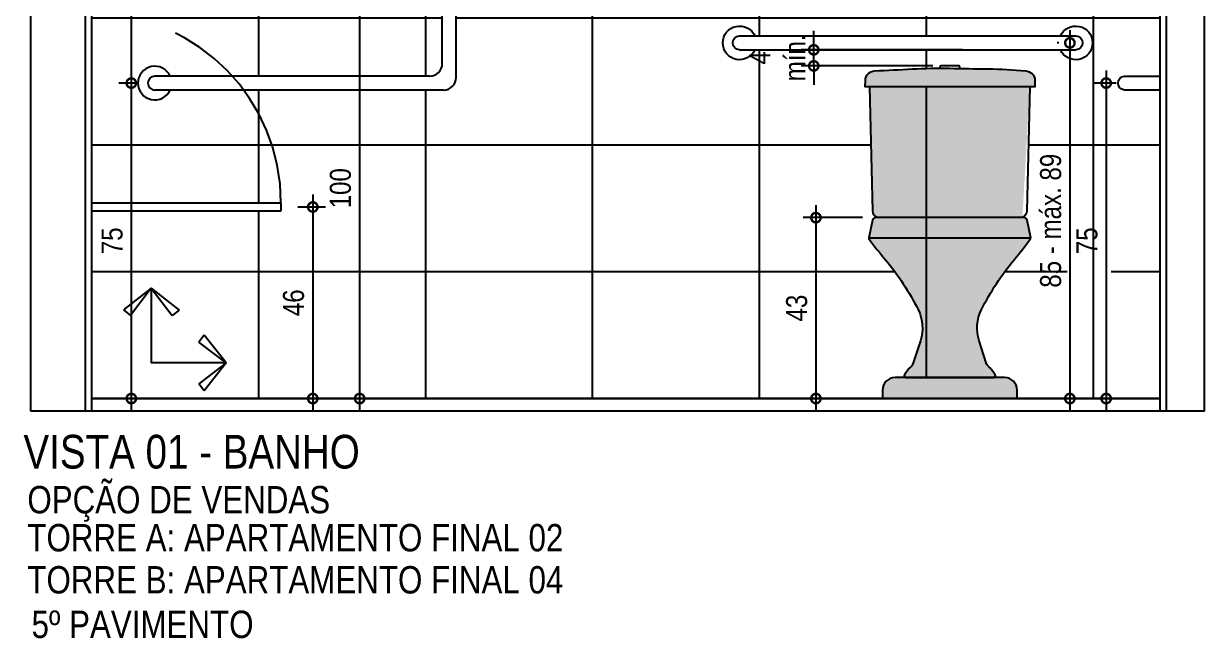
# Model space of a CAD drawing. Header units: metres. Extents: x 3 to 168, y -142 to 28.
# Drawn here: x 83.372 to 86.179, y -102.989 to -101.527 of the extents above; entities that cross this region are included whole.
import ezdxf

# ---------------------------------------------------------------- set-up
doc = ezdxf.new("R2010")
doc.units = ezdxf.units.M
doc.linetypes.add('DASHDOT', pattern=[1, 0.5, -0.25, 0, -0.25])
doc.linetypes.add('DASHEDX2', pattern=[1.5, 1, -0.5])
for name, color, linetype in [('ARQ-ALV ACAB', 4, 'Continuous'), ('ARQ-ALV OSSO', 5, 'Continuous'), ('ARQ-AUX2', 2, 'Continuous'), ('ARQ-CERÂMICA', 7, 'Continuous'), ('ARQ-DIM', 2, 'Continuous'), ('ARQ-HID', 2, 'Continuous'), ('ARQ-PRJ', 7, 'DASHEDX2'), ('ARQ-TXT', 2, 'Continuous')]:
    doc.layers.add(name, color=color, linetype=linetype)
doc.styles.add('Adesa', font='ARIALN.TTF')
doc.dimstyles.new('ADESA 1-0025', dxfattribs={"dimtxt": 0.05, "dimasz": 0.045, "dimexe": 0.03, "dimexo": 0.04, "dimgap": 0.02, "dimtad": 1, "dimtoh": 1, "dimdec": 0, "dimlfac": 100, "dimzin": 4, "dimtxsty": 'Adesa', "dimblk": 'DOTSMALL', "dimcen": 1, "dimdle": 0.03, "dimclrd": 1, "dimclre": 1, "dimclrt": 256, "dimazin": 1, "dimtm": 1e-09, "dimtfac": 1, "dimtdec": 0, "dimtix": 1, "dimtmove": 2, "dimatfit": 0, "dimldrblk": 'DOTSMALL', "dimfxl": 0.8, "dimtvp": 2, "dimtolj": 1, "dimtzin": 0, "dimarcsym": 0})

# ---------------------------------------------------------------- blocks, each defined once
blk = doc.blocks.new('_DotSmall')
at = {"color": 0, "linetype": 'ByBlock', "const_width": 0.5}
blk.add_lwpolyline([(-0.0625, 0, 1), (0.0625, 0, 1)], format="xyb", close=True, dxfattribs=at)
blk = doc.blocks.new('*D418')
at = {"layer": 'ARQ-DIM', "color": 1, "lineweight": -2, "transparency": 16777216}
for p, q in [((83.62824458376961, -100.9385537281737), (83.62824458376961, -101.6985537281736)), ((84.34404435750652, -100.9685537281737), (83.59824458376961, -100.9685537281737)), ((83.64404435750647, -101.6685537281736), (83.59824458376961, -101.6685537281736))]:
    blk.add_line(p, q, dxfattribs=at)
at = {"layer": 'Defpoints', "color": 0, "transparency": 16777216}
for p in [(84.38404435750653, -100.9685537281737), (83.62824458376961, -101.6685537281736), (83.68404435750648, -101.6685537281736)]:
    blk.add_point(p, dxfattribs=at)
at = {"layer": 'ARQ-DIM', "color": 1, "lineweight": -2, "transparency": 16777216, "xscale": 0.045, "yscale": 0.045, "zscale": 0.045}
for p, rotation in [((83.62824458376961, -100.9685537281737), 90), ((83.62824458376961, -101.6685537281736), 270)]:
    blk.add_blockref('_DotSmall', p, dxfattribs=dict(at, rotation=rotation))
at = {"layer": 'ARQ-DIM', "transparency": 16777216, "insert": (83.58268182797148, -101.3185537281736), "char_height": 0.05, "attachment_point": 5, "rotation": 90, "style": 'Adesa'}
blk.add_mtext('\\A1;70 - mín.', dxfattribs=at)
blk = doc.blocks.new('*D419')
at = {"layer": 'ARQ-DIM', "color": 1, "lineweight": -2, "transparency": 16777216}
for p, q in [((84.05966089289392, -101.9331222180553), (84.05966089289392, -102.4485537281736)), ((84.02404435743945, -101.9631222180553), (84.08966089289392, -101.9631222180553)), ((84.04413400112993, -102.4185537281736), (84.02966089289392, -102.4185537281736))]:
    blk.add_line(p, q, dxfattribs=at)
at = {"layer": 'Defpoints', "color": 0, "transparency": 16777216}
for p in [(83.98404435743944, -101.9631222180553), (84.05966089289392, -102.4185537281736), (84.08413400112994, -102.4185537281736, -1.931051724607304e-05)]:
    blk.add_point(p, dxfattribs=at)
at = {"layer": 'ARQ-DIM', "color": 1, "lineweight": -2, "transparency": 16777216, "xscale": 0.045, "yscale": 0.045, "zscale": 0.045}
for p, rotation in [((84.05966089289392, -101.9631222180553), 90), ((84.05966089289392, -102.4185537281736), 270)]:
    blk.add_blockref('_DotSmall', p, dxfattribs=dict(at, rotation=rotation))
at = {"layer": 'ARQ-DIM', "transparency": 16777216, "insert": (84.01413224350779, -102.1908379731145), "char_height": 0.05, "attachment_point": 5, "rotation": 90, "style": 'Adesa'}
blk.add_mtext('\\A1;46', dxfattribs=at)
blk = doc.blocks.new('*D420')
at = {"layer": 'ARQ-DIM', "color": 1, "lineweight": -2, "transparency": 16777216}
for p, q in [((83.62824458376944, -101.6385537281736), (83.62824458376944, -102.4485537281736)), ((83.64404435750647, -101.6685537281736), (83.59824458376944, -101.6685537281736)), ((83.5939974432042, -102.4185537281736), (83.59824458376944, -102.4185537281736))]:
    blk.add_line(p, q, dxfattribs=at)
at = {"layer": 'Defpoints', "color": 0, "transparency": 16777216}
for p in [(83.68404435750648, -101.6685537281736), (83.62824458376944, -102.4185537281736), (83.63399744320421, -102.4185537281736, -6.436738854141786e-06)]:
    blk.add_point(p, dxfattribs=at)
at = {"layer": 'ARQ-DIM', "color": 1, "lineweight": -2, "transparency": 16777216, "xscale": 0.045, "yscale": 0.045, "zscale": 0.045}
for p, rotation in [((83.62824458376944, -101.6685537281736), 90), ((83.62824458376944, -102.4185537281736), 270)]:
    blk.add_blockref('_DotSmall', p, dxfattribs=dict(at, rotation=rotation))
at = {"layer": 'ARQ-DIM', "transparency": 16777216, "insert": (83.58281825361934, -102.0435537281736), "char_height": 0.05, "attachment_point": 5, "rotation": 90, "style": 'Adesa'}
blk.add_mtext('\\A1;75', dxfattribs=at)
blk = doc.blocks.new('*D409')
at = {"layer": 'ARQ-DIM', "color": 1, "lineweight": -2, "transparency": 16777216}
for p, q in [((84.1710484758208, -101.3885539371028), (84.1710484758208, -102.4485537281736)), ((84.12470173017296, -101.4185539371028), (84.2010484758208, -101.4185539371028)), ((84.02404402546605, -102.4185537281736), (84.2010484758208, -102.4185537281736))]:
    blk.add_line(p, q, dxfattribs=at)
at = {"layer": 'Defpoints', "color": 0, "transparency": 16777216}
for p in [(84.08470173017295, -101.4185539371028, 4.318359476995725e-06), (83.98404402546605, -102.4185537281736, 4.318356323904093e-06), (84.1710484758208, -102.4185537281736)]:
    blk.add_point(p, dxfattribs=at)
at = {"layer": 'ARQ-DIM', "color": 1, "lineweight": -2, "transparency": 16777216, "xscale": 0.045, "yscale": 0.045, "zscale": 0.045}
for p, rotation in [((84.1710484758208, -101.4185539371028), 90), ((84.1710484758208, -102.4185537281736), 270)]:
    blk.add_blockref('_DotSmall', p, dxfattribs=dict(at, rotation=rotation))
at = {"layer": 'ARQ-DIM', "transparency": 16777216, "insert": (84.12551982643467, -101.9185538326382), "char_height": 0.05, "attachment_point": 5, "rotation": 90, "style": 'Adesa'}
blk.add_mtext('\\A1;100', dxfattribs=at)
blk = doc.blocks.new('*D410')
at = {"layer": 'ARQ-DIM', "color": 1, "lineweight": -2, "transparency": 16777216}
for p, q in [((85.94553841652412, -101.6385537069388), (85.94553841652412, -102.4485537281736)), ((85.96959024147866, -101.6685537069388), (85.91553841652411, -101.6685537069388)), ((86.03403348366272, -102.4185537281736), (85.91553841652411, -102.4185537281736))]:
    blk.add_line(p, q, dxfattribs=at)
at = {"layer": 'Defpoints', "color": 0, "transparency": 16777216}
for p in [(86.00959024147866, -101.6685537069388), (85.94553841652412, -102.4185537281736), (86.07403348366273, -102.4185537281736, -9.998547670179254e-05)]:
    blk.add_point(p, dxfattribs=at)
at = {"layer": 'ARQ-DIM', "color": 1, "lineweight": -2, "transparency": 16777216, "xscale": 0.045, "yscale": 0.045, "zscale": 0.045}
for p, rotation in [((85.94553841652412, -101.6685537069388), 90), ((85.94553841652412, -102.4185537281736), 270)]:
    blk.add_blockref('_DotSmall', p, dxfattribs=dict(at, rotation=rotation))
at = {"layer": 'ARQ-DIM', "transparency": 16777216, "insert": (85.90011208637401, -102.0435537175562), "char_height": 0.05, "attachment_point": 5, "rotation": 90, "style": 'Adesa'}
blk.add_mtext('\\A1;75', dxfattribs=at)
blk = doc.blocks.new('*U274')
for p, q in [((-0.0300025835440323, 0.0164999999997235), (0.7687590710063317, 0.0164999999997235)), ((-0.0300025832921023, -0.0164999999997235), (0.7687590710063317, -0.0164999999997235))]:
    blk.add_line(p, q)
for centre, radius, start, end in [((-0.0299999999997311, 0), 0.04, 24.36197793999528, 335.6380220600047), ((0.7687590710063317, 0), 0.04, 204.3619779399953, 155.6380220600047), ((-0.0299999999997311, 0), 0.0164999999999935, 90, 270), ((0.7687590710063317, 0), 0.0164999999999935, 270, 90)]:
    blk.add_arc(centre, radius, start, end)
blk = doc.blocks.new('*D422')
at = {"layer": 'ARQ-DIM', "color": 1, "lineweight": -2, "transparency": 16777216}
for p, q in [((85.85930671492798, -101.5430220614559), (85.85930671492798, -102.4485537281736)), ((85.83307197610236, -101.5730220614559), (85.82930671492798, -101.5730220614559)), ((85.83307197610237, -102.4185537281736), (85.82930671492798, -102.4185537281736))]:
    blk.add_line(p, q, dxfattribs=at)
at = {"layer": 'Defpoints', "color": 0, "transparency": 16777216}
for p in [(85.87307197610237, -101.5730220614559), (85.85930671492798, -102.4185537281736), (85.87307197610238, -102.4185537281736, -9.998618443336001e-05)]:
    blk.add_point(p, dxfattribs=at)
at = {"layer": 'ARQ-DIM', "color": 1, "lineweight": -2, "transparency": 16777216, "xscale": 0.045, "yscale": 0.045, "zscale": 0.045}
for p, rotation in [((85.85930671492798, -101.5730220614559), 90), ((85.85930671492798, -102.4185537281736), 270)]:
    blk.add_blockref('_DotSmall', p, dxfattribs=dict(at, rotation=rotation))
at = {"layer": 'ARQ-DIM', "transparency": 16777216, "insert": (85.81374395912985, -101.9957878948148), "char_height": 0.05, "attachment_point": 5, "rotation": 90, "style": 'Adesa'}
blk.add_mtext('\\A1;85 - máx. 89', dxfattribs=at)
blk = doc.blocks.new('CP929_e')
h = blk.add_hatch(color=255)
h.dxf.hatch_style = 1
edge = h.paths.add_edge_path()
edge.add_line((-0.2008033579906014, 0.6911020668045609), (0.20080320727039, 0.6911020668045609))
edge.add_line((0.20080320727039, 0.6911020668045609), (0.2007057920462711, 0.7060330084412668))
edge.add_arc((0.1775469116102262, 0.7058819109697937), 0.02315937333990083, 0.3738144681953796, 87.22967230525701)
edge.add_arc((0.8026232940437272, 13.62360454723953), 12.90967784791483, 266.83094383203996, 267.2296723052571, ccw=False)
edge.add_arc((0.02510763234087577, -0.4193552919074296), 1.154789850796263, 86.83094383203996, 91.2023348275183)
edge.add_arc((-0.2136417130317475, 10.95627947026893), 10.22335004517756, 270.68894472993225, 271.20233482751826, ccw=False)
edge.add_arc((-0.07714379763006593, -0.394961347696867), 1.128711432297004, 90.68894472993219, 95.25059961180543)
edge.add_arc((-0.1790606083538954, 0.7056373116650032), 0.02341700317938141, 93.3634733852175, 179.0317835783304)
edge.add_line((-0.2024742681158004, 0.7060330065688233), (-0.2025604052335057, 0.6928306707618717))
edge.add_line((-0.2025604052335057, 0.6928306707618717), (-0.2025604052335057, 0.691102066804568))
edge.add_line((-0.2025604052335057, 0.691102066804568), (-0.2008033579906014, 0.6911020668045609))
h = blk.add_hatch(color=255)
h.dxf.hatch_style = 1
h.paths.add_polyline_path([(0.1900456239926598, 0.6911020668045609), (-0.1900457747128712, 0.6911020668045609), (-0.1830222392708341, 0.3966098222870506, 0.2716303092913879), (-0.1727708978888941, 0.3800499315340815), (0.1727707471687705, 0.3800499315340815, 0.2716303092945176), (0.1830220885506875, 0.3966098222872784)])
edge = h.paths.add_edge_path()
edge.add_arc((0.1761970661489797, 0.3721527890466196), 0.00789714248746195, 11.587409950531594, 89.99999567465818, ccw=False)
edge.add_line((0.1839332602161789, 0.3737390301449111), (0.192460322707916, 0.332151474321023))
edge.add_arc((0.1900427620979417, 0.3316557739852071), 0.002467856990554268, -35.485800682963884, 11.587409950224128, ccw=False)
edge.add_arc((-0.4509765591930243, 0.7886561187922536), 0.7897131081175653, 319.8958283839762, 324.5138832064572, ccw=False)
edge.add_arc((0.6060807307163325, -0.101596112276791), 0.5922851368479318, 139.8961394713008, 153.6350513264824)
edge.add_arc((0.1638493461381247, 0.1175923764643293), 0.09871427962217173, 153.6350650015111, 197.8396258380322)
edge.add_line((0.06988147160507201, 0.0873508891155766), (0.0868028925461317, 0.0347717052295096))
edge.add_arc((0.1102947700468284, 0.04233245679826609), 0.02467859949008846, 197.8405298812021, 235.769799776497)
edge.add_arc((0.09085958362252279, 0.01376712946697125), 0.00987142796220524, 34.02220019929581, 55.768880478872006, ccw=False)
edge.add_line((0.09904122885564, 0.0192903324591143), (0.107906491114818, 0.0061583724905674))
edge.add_arc((0.1046341840821104, 0.003948571243731678), 0.003948571243731675, -89.99999931717241, 34.03130484124807, ccw=False)
edge.add_line((0.1046341841291678, 0), (-0.1046341841291678, 0))
edge.add_arc((-0.1046341841762473, 0.003948571243733383), 0.003948571243733384, 145.9686830922986, 270.0000006831472, ccw=False)
edge.add_line((-0.1079064907435736, 0.0061583731797157), (-0.0990412284450599, 0.0192903332068468))
edge.add_arc((-0.09085990713635413, 0.01376689654374634), 0.009871290236213578, 124.2289434271859, 145.9756237068389, ccw=False)
edge.add_arc((-0.1102950118996379, 0.04233207706668655), 0.02467856990554257, 304.2311056336424, 342.1603755286571)
edge.add_line((-0.0868030430860358, 0.0347717057898578), (-0.0698816216038836, 0.0873508913569552))
edge.add_arc((-0.1638494116555153, 0.1175922354796303), 0.09871415532502718, 342.1604382742659, 386.3649942153177)
edge.add_arc((-0.6060801307844444, -0.1015965226339037), 0.5922845359442843, 26.36501047821721, 40.10392062578977)
edge.add_arc((0.4509800785836619, 0.7886530615428579), 0.7897142369774196, 215.4857883889318, 220.1038432111844, ccw=False)
edge.add_arc((-0.1900427450728094, 0.3316557291863223), 0.002467882759759924, 168.4116363762558, 215.4848630037681, ccw=False)
edge.add_line((-0.1924603226755721, 0.3321514749382359), (-0.1839334105313242, 0.3737390321199996))
edge.add_arc((-0.1761972168691186, 0.3721527890466418), 0.007897142487439751, 89.99999567467069, 168.4125754217041, ccw=False)
edge.add_line((-0.1761972162729535, 0.3800499315340815), (0.1761970667451465, 0.3800499315340815))
edge = h.paths.add_edge_path()
edge.add_line((-0.1900457747128712, 0.6911020668045609), (-0.1830226500425169, 0.3966273817726815))
edge.add_arc((-0.163779907629188, 0.3970687455865286), 0.0192478034487549, 181.3139421599649, 242.1536199652745)
edge = h.paths.add_edge_path()
edge.add_arc((-0.001757203394924245, -1.831048229420633), 2.566228746568882, 89.96086552063318, 93.97274105428082)
edge.add_arc((-0.1781764456950389, 0.7056375233541158), 0.02341700317938141, 93.36347338521756, 179.0317835783304)
edge.add_line((-0.2015901054569439, 0.7060332182579359), (-0.2016762425746492, 0.6928308824509842))
edge.add_arc((-0.19993889282442, 0.6928395381416202), 0.001737371311954324, 180.2854522751806, 270.6496063154864)
edge.add_line((-0.1999191953317449, 0.6911022784936734), (-0.1971072739544866, 0.6911020668045609))
edge.add_line((-0.1971072739544866, 0.6911020668045609), (0.1971071232342751, 0.6911020668045609))
edge.add_line((0.1971071232342751, 0.6911020668045609), (0.1999190446529724, 0.6911022784932044))
edge.add_arc((0.1999387421042028, 0.6928395381416083), 0.001737371311941503, 269.3503950513754, 359.714535431151)
edge.add_line((0.201676091852562, 0.6928308820781979), (0.2015899547051276, 0.7060332201303794))
edge.add_arc((0.1781762922754027, 0.705637780629168), 0.02341700153248128, 0.9675914917394762, 86.63589528171295)
edge.add_arc((0.001760653227769596, -1.831050582090094), 2.566231101699899, 86.02733747774025, 90.03921984137536)
for points in [[(-0.2008033579906014, 0.6911020668045609), (0.20080320727039, 0.6911020668045609), (0.2007057920462711, 0.7060330084412668, 0.3982306825426414), (0.17866626207131, 0.7290142179892455, -0.00173978292512006), (0.08894703346174937, 0.7336686152022992, 0.01907610485307526), (0.0008764905689131464, 0.7351803079206932, -0.002240090634420839), (-0.09071549629504283, 0.7336684881631019, 0.01990660311417205), (-0.1804344833216265, 0.729013977498184, 0.3922395909152396), (-0.2024742681158004, 0.7060330065688233), (-0.2025604052335057, 0.6928306707618717), (-0.2025604052335057, 0.691102066804568)], [(0.1761970667451465, 0.3800499315340815, -0.3561458625878393), (0.1839332602161789, 0.3737390301449111), (0.192460322707916, 0.332151474321023, -0.2083335833000094), (0.1920522378650844, 0.3302231800905204, -0.0201527930098172), (0.1530548605151125, 0.2799392651908832, 0.0600192257437696), (0.0754029597421209, 0.161430096920725, 0.1953067595630502), (0.06988147160507201, 0.0873508891155766), (0.0868028925461317, 0.0347717052295096, 0.1670253647459015), (0.0964125828098759, 0.0219285809333627, -0.0951736026398217), (0.09904122885564, 0.0192903324591143), (0.107906491114818, 0.0061583724905674, -0.6010465380666342), (0.1046341841291678, 0), (-0.1046341841291678, 0, -0.6010466178499378), (-0.1079064907435736, 0.0061583731797157), (-0.0990412284450599, 0.0192903332068468, -0.0951736026401591), (-0.0964125188767184, 0.0219284450358117, 0.1670253647446453), (-0.0868030430860358, 0.0347717057898578), (-0.0698816216038836, 0.0873508913569552, 0.1953067373877444), (-0.0754031819352576, 0.1614299921490243, 0.0600192182660791), (-0.1530551203904906, 0.2799389429211274, -0.0201527930088203), (-0.1920522652679892, 0.3302231532193716, -0.2083336561174343), (-0.1924603226755721, 0.3321514749382359), (-0.1839334105313242, 0.3737390321199996, -0.3561458331998686), (-0.1761972162729535, 0.3800499315340815)]]:
    blk.add_lwpolyline(points, format="xyb", close=True)
at = {"ltscale": 0.0167076110839844}
blk.add_lwpolyline([(-0.0236915175320292, 0.7353359632184536), (-0.023691547686667, 0.7386345226305764, -0.4071762426921377), (-0.0217648113703604, 0.7406082357458886, -0.0060217214304201), (-3.95437496e-08, 0.7408703403836939, -0.006021721426955999), (0.0217646401534921, 0.740608210153745, -0.4071762426932388), (0.0236913969664556, 0.7386345228031744), (0.0236913668118177, 0.7352377550423129)], format="xyb", dxfattribs=at)
for points in [[(-0.1900457747128712, 0.6911020668045609), (-0.1830226500425169, 0.3966273817726815, 0.2718799023897584), (-0.1727706055457361, 0.380049777093248)], [(0.1727704552315004, 0.3800497773076685, 0.2718798383792298), (0.1830224992276612, 0.3966273776437816), (0.1900456239926598, 0.6911020668045609)]]:
    blk.add_lwpolyline(points, format="xyb")
for points in [[(-0.1900457747128712, 0.6911020668045609), (0.1900456239926598, 0.6911020668045609)], [(-0.1900427621921494, 0.3316557739851973), (0.1900427620979599, 0.3316557739851973)]]:
    blk.add_lwpolyline(points)
at = {"linetype": 'DASHDOT', "ltscale": 6.24725833006e-05}
blk.add_lwpolyline([(0.0865772853900353, 0.1828637595908304), (0.0865831598055138, 0.1828746046654928)], dxfattribs=at)
blk = doc.blocks.new('*D411')
at = {"layer": 'ARQ-DIM', "color": 1, "lineweight": -2, "transparency": 16777216}
for p, q in [((85.25557028861853, -101.9585037966395), (85.25557028861853, -102.4485537281736)), ((85.36639573002705, -101.9885037966395), (85.22557028861853, -101.9885037966395)), ((85.53383349399145, -102.4185537281736), (85.22557028861853, -102.4185537281736))]:
    blk.add_line(p, q, dxfattribs=at)
at = {"layer": 'Defpoints', "color": 0, "transparency": 16777216}
for p in [(85.40639573002706, -101.9885037966395), (85.25557028861853, -102.4185537281736), (85.57383349399146, -102.4185537281736)]:
    blk.add_point(p, dxfattribs=at)
at = {"layer": 'ARQ-DIM', "color": 1, "lineweight": -2, "transparency": 16777216, "xscale": 0.045, "yscale": 0.045, "zscale": 0.045}
for p, rotation in [((85.25557028861853, -101.9885037966395), 90), ((85.25557028861853, -102.4185537281736), 270)]:
    blk.add_blockref('_DotSmall', p, dxfattribs=dict(at, rotation=rotation))
at = {"layer": 'ARQ-DIM', "transparency": 16777216, "insert": (85.2100416392324, -102.2035287624066), "char_height": 0.05, "attachment_point": 5, "rotation": 90, "style": 'Adesa'}
blk.add_mtext('\\A1;43', dxfattribs=at)
blk = doc.blocks.new('*D423')
at = {"layer": 'ARQ-DIM', "color": 1, "lineweight": -2, "transparency": 16777216}
for p, q in [((85.25050575422908, -101.5895220614556), (85.25050575422908, -101.5445220614556)), ((85.60430950964908, -101.5895220614556), (85.22050575422908, -101.5895220614556)), ((85.25050575422908, -101.6276833877892), (85.25050575422908, -101.5895220614556)), ((85.53383468155732, -101.6276833877892), (85.22050575422908, -101.6276833877892)), ((85.25050575422908, -101.6276833877892), (85.25050575422908, -101.6726833877892))]:
    blk.add_line(p, q, dxfattribs=at)
at = {"layer": 'Defpoints', "color": 0, "transparency": 16777216}
for p in [(85.25050575422908, -101.5895220614556), (85.64430950964909, -101.5895220614556, 9.998618443336001e-05), (85.57383468155733, -101.6276833877892)]:
    blk.add_point(p, dxfattribs=at)
at = {"layer": 'ARQ-DIM', "color": 1, "lineweight": -2, "transparency": 16777216, "xscale": 0.045, "yscale": 0.045, "zscale": 0.045}
for p, rotation in [((85.25050575422908, -101.5895220614556), 270), ((85.25050575422908, -101.6276833877892), 90)]:
    blk.add_blockref('_DotSmall', p, dxfattribs=dict(at, rotation=rotation))
at = {"layer": 'ARQ-DIM', "transparency": 16777216, "insert": (85.16370266191436, -101.6086027246224), "char_height": 0.05, "attachment_point": 5, "rotation": 90, "style": 'Adesa'}
blk.add_mtext('\\A1;4 \\Pmín.', dxfattribs=at)
blk = doc.blocks.new('Seta para pag.piso')
for p, q in [((2.49915834866905e-17, 0.112552086078058), (-0.0418303742091039, 0.07959296965186831)), ((2.49915834866905e-17, 0.112552086078058), (-0.0312056166568984, 0.07151386442110683)), ((2.499158348669043e-17, 0.1125520860780577), (0, 0)), ((2.49915834866905e-17, 0.112552086078058), (0.04178623052791732, 0.0795370213297647)), ((2.49915834866905e-17, 0.112552086078058), (0.03115067094805501, 0.07147214149204849)), ((-0.0418303742091039, 0.07959296965186831), (-0.0312056166568984, 0.07151386442110683)), ((0.04178623052791732, 0.0795370213297647), (0.03115067094805501, 0.07147214149204849)), ((-0.112552086078063, 0), (-0.07953702132976824, 0.04178623052791638)), ((-0.07953702132976824, 0.04178623052791638), (-0.07147214149205168, 0.0311506709480543)), ((-0.112552086078063, 0), (-0.07147214149205168, 0.0311506709480543)), ((-0.1125520860780626, 0), (0, 0)), ((-0.112552086078063, 0), (-0.07959296965187185, -0.04183037420910299)), ((-0.112552086078063, 0), (-0.07151386442110999, -0.03120561665689772)), ((-0.07959296965187185, -0.04183037420910299), (-0.07151386442110999, -0.03120561665689772))]:
    blk.add_line(p, q)
blk = doc.blocks.new('AREAS MOLHADAS')
at = {"layer": 'ARQ-CERÂMICA'}
h = blk.add_hatch(dxfattribs=at)
h.set_pattern_fill('LINE', color=256, scale=0.095)
h.set_pattern_definition([(0, (83.5340443574405, -102.4185537281736), (0, 0.301625), [])])
edge = h.paths.add_edge_path()
edge.add_line((83.53404435744051, -100.1185537281736), (86.0740334836627, -100.1185537281736))
edge.add_line((86.0740334836627, -100.1185537281736), (86.0740334836627, -101.6520537069381))
edge.add_line((86.0740334836627, -101.6520537069381), (85.99183349399294, -101.6520537069382))
edge.add_arc((85.99033349399296, -101.6685537069387), 0.01656804152626785, 84.8055710924921, 264.8055710924921)
edge.add_line((85.98883349399298, -101.6850537069392), (86.0740334836627, -101.6850537069381))
edge.add_line((86.0740334836627, -101.6850537069381), (86.0740334836627, -102.4185537281736))
edge.add_line((86.0740334836627, -102.4185537281736), (85.73383349399143, -102.4185537281736))
edge.add_line((85.73383349399143, -102.4185537281736), (85.73383349399143, -102.3985537281736))
edge.add_arc((85.70383349399143, -102.3985537281736), 0.03000000000000114, 0, 90)
edge.add_line((85.70383349399143, -102.3685537281736), (85.67846767816768, -102.3685537281736))
edge.add_arc((85.67846767816768, -102.3646051569298), 0.003948571243725496, 270, 394.0229145794463)
edge.add_line((85.6817403087635, -102.3623958348958), (85.67172097877888, -102.3475543744104))
edge.add_arc((85.68412850589107, -102.3262216511069), 0.02467856990554439, 197.8395967893757, 239.8168839646549, ccw=False)
edge.add_line((85.66063653342474, -102.3337820110338), (85.64371513410231, -102.2812028943226))
edge.add_arc((85.73768290564693, -102.2509614926939), 0.09871415532502084, 153.6349862691979, 197.839596789385, ccw=False)
edge.add_arc((86.17991362477521, -102.4701502508087), 0.5922845359442229, 139.8961236110412, 153.6349862690685, ccw=False)
edge.add_arc((85.1228534154075, -101.5799006666307), 0.7897142369776124, 319.8961236111731, 324.6417605720156)
edge.add_line((85.76690469849768, -102.0368979541884), (85.7663954527996, -102.0368979541884))
edge.add_line((85.7663954527996, -102.0368979541884), (85.7577669146045, -101.9948147452236))
edge.add_arc((85.75003071086054, -101.9964009391269), 0.007897142487438296, 11.58706041531622, 89.9999999998969)
edge.add_line((85.75003071086056, -101.9885037966395), (85.74660439188031, -101.9885037966395))
edge.add_arc((85.73761340162062, -101.971484982587), 0.01924780344874888, 297.8473642368157, 358.6337734481329)
edge.add_line((85.75685573326227, -101.9719439058865), (85.7638792687043, -101.677451661369))
edge.add_line((85.7638792687043, -101.677451661369), (85.38378786999877, -101.677451661369))
edge.add_line((85.38378786999877, -101.677451661369), (85.39081140544074, -101.9719439058863))
edge.add_arc((85.4100537370824, -101.9714849825871), 0.01924780344875238, 181.3662265511482, 242.1526357630523)
edge.add_line((85.40106274682266, -101.9885037966395), (85.39763642784244, -101.9885037966395))
edge.add_arc((85.39763642784244, -101.9964009391269), 0.007897142487450992, 90, 168.41274043735)
edge.add_line((85.38990022961177, -101.9948147183343), (85.38115745951245, -102.0374543072801))
edge.add_arc((86.02481005314912, -101.5798976093318), 0.7897131081174902, 215.4080789986274, 220.1040382972481)
edge.add_arc((84.96775276327516, -102.4701498404504), 0.592285136847887, 26.364951408530715, 40.10403829284883, ccw=False)
edge.add_arc((85.40998414785331, -102.2509613517092), 0.09871427962216738, -17.839596789292216, 26.364951408528384, ccw=False)
edge.add_line((85.50395203771866, -102.2812027914166), (85.48703072457299, -102.3337816403655))
edge.add_arc((85.46353872394458, -102.3262212713753), 0.02467859949010237, 300.18303842402645, 342.1604032106862, ccw=False)
edge.add_line((85.47594623703408, -102.3475540370593), (85.46176954371975, -102.3685537281736))
edge.add_line((85.46176954371975, -102.3685537281736), (85.44383349399142, -102.3685537281736))
edge.add_arc((85.44383349399142, -102.3985537281736), 0.03000000000000114, 90, 180)
edge.add_line((85.41383349399142, -102.3985537281736), (85.41383349399142, -102.4185537281736))
edge.add_line((85.41383349399142, -102.4185537281736), (85.73383349399143, -102.4185537281736))
edge.add_line((85.73383349399143, -102.4185537281736), (86.0740334836627, -102.4185537281736))
edge.add_line((86.0740334836627, -102.4185537281736), (86.0740334836627, -102.4485537281736))
edge.add_line((86.0740334836627, -102.4485537281736), (83.53404435744051, -102.4485537281736))
edge.add_line((83.53404435744051, -102.4485537281736), (83.53404435744051, -100.1185537281736))
edge = h.paths.add_edge_path(flags=16)
edge.add_line((85.1107512091184, -101.5895220614556), (85.83663367208021, -101.5895220614556))
edge.add_arc((85.87307197610234, -101.5730220614559), 0.03999999999999791, 204.3619779395466, 515.6380220604535)
edge.add_line((85.83663367208021, -101.5565220614561), (85.1107512091184, -101.5565220614561))
edge.add_arc((85.07431290509628, -101.5730220614559), 0.03999999999999791, 24.36197793954653, 335.6380220604535)
h.paths.add_polyline_path([(83.98404435744062, -101.9531222180549), (83.53404435744051, -101.9531222180549), (83.53404435744051, -101.9731222180557), (83.98404435743942, -101.9731222180557)], flags=16)
edge = h.paths.add_edge_path(flags=16)
edge.add_line((84.36754435750677, -101.0049920321957), (84.3675443575068, -101.6220537281705))
edge.add_arc((84.3375443575068, -101.6220537281705), 0.03000000000000114, -89.99999999970152, 0, ccw=False)
edge.add_line((84.33754435750696, -101.6520537281705), (83.7204826615285, -101.6520537281736))
edge.add_arc((83.68404435750645, -101.6685537281736), 0.0400000000000023, 24.36197793985652, 335.6380220613918)
edge.add_line((83.72048266152885, -101.6850537281727), (84.37054435750636, -101.6850537281703))
edge.add_arc((84.37054435750625, -101.6550537281703), 0.03000000000000114, 270.0000000002171, 360)
edge.add_line((84.40054435750625, -101.6550537281703), (84.40054435750622, -101.0049920321957))
edge.add_arc((84.3840443575065, -100.9685537281736), 0.03999999999999791, 294.3619779395465, 605.6380220604535)
edge = h.paths.add_edge_path(flags=16)
edge.add_arc((85.57383349403888, -102.5313721294509), 0.9036887416610148, 89.999997495851, 91.3800591824953, ccw=False)
edge.add_arc((85.57383468155746, -102.5313759408728), 0.9036925530836202, 88.62001273880168, 90.00007278673598, ccw=False)
edge.add_arc((85.59555075605621, -101.6299192053704), 0.00197428562188737, -0.0005237840871927801, 88.62001273902791, ccw=False)
edge.add_line((85.59752504167801, -101.6299192234189), (85.59752505056227, -101.6279939635701))
edge.add_arc((85.57383468155749, -102.5313759408725), 0.9036925530833927, 88.49781469135907, 90.00007278673786)
edge.add_arc((85.57383349403298, -102.5313721294507), 0.903688741660873, 89.99999749547707, 91.38005918212151)
edge.add_arc((85.5521163796987, -101.6299192285784), 0.001974282673870972, 91.3800591820952, 180.0005086406114)
edge.add_arc((85.55211637969872, -101.6299192285785), 0.00197428267387272, 91.38005918250752, 179.9999175435759, ccw=False)
h.paths.add_polyline_path([(84.09628632402773, -101.3927666856823), (84.08514568400652, -101.3899696048871), (84.07368294659874, -101.3919551623741), (84.06472461474004, -101.3976793497928), (84.05825399309391, -101.4063143638124), (84.05545685211972, -101.4174552435201), (84.05744245002874, -101.4289182142904), (84.06316685173456, -101.4378767282676), (84.07180164776834, -101.4443471087907), (84.08294221800256, -101.4471441720642), (84.09440477112315, -101.4451587851494), (84.10336344587402, -101.4394345318688), (84.1098340511515, -101.4307994619151), (84.11263120919531, -101.419658514215), (84.110645609708, -101.4081957020395), (84.10492127971689, -101.3992371470561)], flags=16)
edge = h.paths.add_edge_path(flags=16)
edge.add_line((84.04984120081804, -100.3120148561025), (83.99920242929629, -100.2614812872659))
edge.add_line((83.99920242929629, -100.2614812872659), (83.99579380563915, -100.2614812872658))
edge.add_arc((83.99579380563915, -100.2561153423792), 0.005365944886548846, 270, 450)
edge.add_line((83.99579380563915, -100.2507493974927), (83.99477591499925, -100.2507493974927))
edge.add_line((83.99477591499925, -100.2507493974927), (83.99477591523912, -100.2185537281735))
edge.add_arc((83.984044025466, -100.2185537281735), 0.0107318897731119, 0, 180)
edge.add_line((83.9733121356929, -100.2185537281735), (83.97331213593276, -100.2507493974926))
edge.add_line((83.97331213593276, -100.2507493974926), (83.97229424529286, -100.2507493974927))
edge.add_arc((83.97229424529286, -100.2561153423792), 0.005365944886506213, 90, 270)
edge.add_arc((83.97229424529286, -100.2700667990842), 0.008585511818466784, 90, 126.1618193943025)
edge.add_line((83.96722821125222, -100.2631352543585), (83.91530668141594, -100.3149489165631))
edge.add_line((83.91530668141594, -100.3149489165631), (83.91685495809506, -100.3149489165631))
edge.add_arc((83.92516784416799, -100.3170952945176), 0.00858551181848327, 165.5224878144903, 270)
edge.add_line((83.92516784416799, -100.3256808063361), (84.04292020676404, -100.3256808063361))
edge.add_arc((84.04292020676402, -100.3170952945176), 0.008585511818495206, 270.0000000000949, 396.2809758289826)
h.paths.add_polyline_path([(83.89430534042025, -101.391914523953), (83.88298363602222, -101.389966888919), (83.87170537789719, -101.3928118639989), (83.86320341968083, -101.3991978337679), (83.85740472990807, -101.4082952390112), (83.85545676825129, -101.419616917939), (83.85830182138855, -101.4308955693698), (83.86468785476177, -101.4393977655107), (83.87378566492362, -101.4451966569736), (83.88510738589456, -101.4471442379183), (83.8963853916443, -101.4442992010885), (83.90488740031553, -101.4379133466668), (83.91068612564827, -101.428815797145), (83.91263403591687, -101.4174940858858), (83.9097889546453, -101.4062154067883), (83.90340292777712, -101.3977133725528)], flags=16)
h.paths.add_polyline_path([(83.62203380614343, -101.4429398127575), (83.62203380614343, -101.1918825139853), (83.72612657558409, -101.1918825139853), (83.72612657558409, -101.4429398127575)], flags=16)
h.paths.add_polyline_path([(84.0534160088557, -102.2341531163614), (84.0534160088557, -102.1454423387352), (84.15750877829636, -102.1454423387352), (84.15750877829636, -102.2341531163614)], flags=16)
h.paths.add_polyline_path([(83.62189738049524, -102.0880284894287), (83.62189738049524, -101.9993177118025), (83.7259901499359, -101.9993177118025), (83.7259901499359, -102.0880284894287)], flags=16)
h.paths.add_polyline_path([(84.1648035917829, -100.8804910768401), (84.1648035917829, -100.7599249104008), (84.26889636122355, -100.7599249104008), (84.26889636122355, -100.8804910768401)], flags=16)
h.paths.add_polyline_path([(84.16480359178261, -101.9804910768401), (84.16480359178261, -101.8599249104008), (84.26889636122327, -101.8599249104008), (84.26889636122327, -101.9804910768401)], flags=16)
h.paths.add_polyline_path([(85.93919121324991, -102.0880284788113), (85.93919121324991, -101.9993177011851), (86.04328398269057, -101.9993177011851), (86.04328398269057, -102.0880284788113)], flags=16)
h.paths.add_polyline_path([(85.8530959373018, -102.1673431472022), (85.8530959373018, -101.8239256847193), (85.95718870674246, -101.8239256847193), (85.95718870674246, -102.1673431472022)], flags=16)
h.paths.add_polyline_path([(85.24932540458035, -102.2468439056535), (85.24932540458035, -102.1581331280273), (85.353418174021, -102.1581331280273), (85.353418174021, -102.2468439056535)], flags=16)
h.paths.add_polyline_path([(85.24344231630276, -101.6762357396292), (85.24344231630276, -101.5398100916074), (85.43100484472477, -101.5398100916074), (85.43100484472477, -101.6762357396292)], flags=16)
h = blk.add_hatch(dxfattribs=at)
h.set_pattern_fill('LINE', color=256, scale=0.125, angle=90)
h.set_pattern_definition([(90, (83.5340443574405, -102.4185537281736), (-0.396875, 2.430158492058029e-17), [])])
h.paths.add_polyline_path([(83.5340443574405, -100.1185537281736), (84.31088002727437, -100.1185537281736), (86.0740334836627, -100.1185537281736), (86.0740334836627, -101.6520537069381), (85.99183349399294, -101.6520537069382, 1), (85.98883349399298, -101.6850537069392), (86.0740334836627, -101.6850537069381), (86.0740334836627, -102.4185537281736), (85.73383349399143, -102.4185537281736), (85.73383349399143, -102.3985537281736, 0.414213562373093), (85.70383349399143, -102.3685537281736), (85.44383349399142, -102.3685537281736, 0.4142135623730951), (85.41383349399142, -102.3985537281736), (85.41383349399142, -102.4185537281736), (83.5340443574405, -102.4185537281736), (83.5340443574405, -101.9731222180557), (83.98404435743942, -101.9731222180557), (83.98404435743942, -101.9531222180549), (83.5340443574405, -101.9531222180549)])
h.paths.add_polyline_path([(84.36754435750677, -101.0049920321957), (84.3675443575068, -101.6220537281705, -0.4142135623715945), (84.33754435750696, -101.6520537281705), (83.7204826615285, -101.6520537281736, 4.632624486329296), (83.72048266152885, -101.6850537281727), (84.37054435750636, -101.6850537281703, 0.4142135623720273), (84.40054435750625, -101.6550537281703), (84.40054435750622, -101.0049920321957, 4.632624486266335)], flags=16)
h.paths.add_polyline_path([(84.04984120081804, -100.3120148561025), (84.00271479969317, -100.2649863606691, 0.2387824883489651), (83.99579380563915, -100.2614812872658, 1), (83.99579380563915, -100.2507493974927), (83.99477591499925, -100.2507493974927), (83.99477591523912, -100.2185537281735, 1), (83.9733121356929, -100.2185537281735), (83.97331213593276, -100.2507493974926), (83.97229424529286, -100.2507493974927, 1), (83.97229424529286, -100.2614812872657, 0.1591083039200145), (83.96722821125222, -100.2631352543585), (83.92010181012733, -100.3101637497919, 0.7254643015117148), (83.92516784416799, -100.3256808063361), (84.04292020676404, -100.3256808063361, 0.6144884342553022)], flags=16)
h.paths.add_polyline_path([(85.1107512091184, -101.5895220614556), (85.83663367208021, -101.5895220614556, 4.632624486266591), (85.83663367208021, -101.5565220614561), (85.1107512091184, -101.5565220614561, 4.632624486266596)], flags=16)
h.paths.add_polyline_path([(84.09566940114686, -101.3927862203321), (84.08766321390286, -101.390450721747), (84.07879610362951, -101.3907104863923), (84.07064416937791, -101.393609273492), (84.06407974116863, -101.3985399305275), (84.05922500519132, -101.4050185527555), (84.05633780808536, -101.4127014933608), (84.0558533944924, -101.4211961016222), (84.05790444368672, -101.4293270811906), (84.06205938475662, -101.4364061457453), (84.06837600942855, -101.4421458928669), (84.0761119447998, -101.4457417681841), (84.08454620108574, -101.4468663520191), (84.09280952783445, -101.4454350914067), (84.10018086144649, -101.4418277448725), (84.105748969721, -101.4365608273635), (84.10981479647049, -101.430182001315), (84.11215004156895, -101.4221758588482), (84.11189029625189, -101.4133089091686), (84.10899147523939, -101.4051568795495), (84.10406068607404, -101.3985922754291), (84.097582191464, -101.3937377225346), (84.08989994631725, -101.3908506978425), (84.08140525017917, -101.3903660485408), (84.07327381083984, -101.3924172289649), (84.06619471934005, -101.3965722552934), (84.06045498354034, -101.4028891135083), (84.0568592750339, -101.4106249546397), (84.05573469017779, -101.4190592185868), (84.0571660710958, -101.427322662837), (84.06077344956047, -101.434694066833), (84.06604043321663, -101.4402621282749), (84.07241891564067, -101.4443277359999), (84.08042474544514, -101.4466630101078), (84.08929166991042, -101.4464034221832), (84.09744375668716, -101.443504580846), (84.10400832340652, -101.4385739380965), (84.10886303622051, -101.4320952884252), (84.11175008025569, -101.4244128734757), (84.1122347394996, -101.4159180030677), (84.11018357595742, -101.4077866306532), (84.10602857923483, -101.4007075895946), (84.09971203054961, -101.3949679115192), (84.09197609744828, -101.3913720459104), (84.0835415975037, -101.3902474622481), (84.07527798837174, -101.3916788717271), (84.06790683218092, -101.3952863655409), (84.06233908381142, -101.4005530530528), (84.05827347951573, -101.4069314680545), (84.05593805648624, -101.4149373962918), (84.05619765090141, -101.4238045424362), (84.05909650294252, -101.4319567840709), (84.06402726185975, -101.4385214662433), (84.07050590118044, -101.4433761566741), (84.07818868761544, -101.4462632664467), (84.08668335795072, -101.4467476835795), (84.09481430622264, -101.4446965366119), (84.10189299143063, -101.4405417487532), (84.10763283609352, -101.4342251644593), (84.11122875640426, -101.4264889906626), (84.1123533666188, -101.4180545365301), (84.11092200284413, -101.4097913121443), (84.10731474154902, -101.402419910956), (84.10204768154443, -101.3968517688014)], flags=16)
h.paths.add_polyline_path([(85.37312770194517, -101.6625207197323), (85.37303028672103, -101.677451661369), (85.77463685198204, -101.677451661369), (85.77640517730215, -101.677451661369), (85.77631093197745, -101.663006571284, 0.3883814228005296), (85.75505211239785, -101.6396120866946, 0.02008108954232192), (85.6645489902865, -101.6348852400105, -0.001639189033704894), (85.59752500565678, -101.6338595100675), (85.5975250592782, -101.6279939637987, 0.00655493378666915), (85.57383353353518, -101.6276833877899, 0.006554941580191669), (85.55014207993399, -101.6279939922887), (85.5501421254402, -101.6331200377561, 0.01413516384733261), (85.48488646052964, -101.6348851129713, -0.001739782925119161), (85.39516723192013, -101.6395395101843, 0.3982306825423648)], flags=16)
h.paths.add_polyline_path([(83.89971341326391, -101.3949665557562), (83.89197748016258, -101.3913706901474), (83.883542980218, -101.3902461064851), (83.87527937108604, -101.3916775159641), (83.86790821489522, -101.3952850097779), (83.86234046652572, -101.4005516972898), (83.85827486223003, -101.4069301122915), (83.85593943920054, -101.4149360405288), (83.85619903361571, -101.4238031866732), (83.85909788565682, -101.4319554283079), (83.86402864457405, -101.4385201104803), (83.87050728389472, -101.4433748009111), (83.87819007032974, -101.4462619106837), (83.88668474066502, -101.4467463278165), (83.89481568893694, -101.4446951808489), (83.90189437414493, -101.4405403929902), (83.90763421880781, -101.4342238086963), (83.91123013911856, -101.4264876348996), (83.9123547493331, -101.418053180767), (83.91092338555843, -101.4097899563813), (83.90731612426332, -101.402418555193), (83.90204906425873, -101.3968504130384), (83.89567078386116, -101.3927848645691), (83.88766459661716, -101.390449365984), (83.87879748634381, -101.3907091306293), (83.87064555209221, -101.393607917729), (83.86408112388293, -101.3985385747645), (83.85922638790561, -101.4050171969925), (83.85633919079966, -101.4127001375978), (83.8558547772067, -101.4211947458592), (83.85790582640102, -101.4293257254276), (83.86206076747092, -101.4364047899823), (83.86837739214283, -101.4421445371039), (83.8761133275141, -101.4457404124211), (83.88454758380004, -101.4468649962561), (83.89281091054875, -101.4454337356437), (83.90018224416079, -101.4418263891095), (83.9057503524353, -101.4365594716005), (83.90981617918479, -101.430180645552), (83.91215142428325, -101.4221745030852), (83.91189167896619, -101.4133075534056), (83.90899285795369, -101.4051555237865), (83.90406206878833, -101.3985909196661), (83.8975835741783, -101.3937363667716), (83.88990132903155, -101.3908493420795), (83.88140663289347, -101.3903646927778), (83.87327519355414, -101.3924158732019), (83.86619610205435, -101.3965708995304), (83.86045636625464, -101.4028877577453), (83.8568606577482, -101.4106235988767), (83.85573607289209, -101.4190578628238), (83.8571674538101, -101.427321307074), (83.86077483227477, -101.43469271107), (83.86604181593093, -101.4402607725119), (83.87242029835497, -101.4443263802369), (83.88042612815944, -101.4466616543448), (83.88929305262472, -101.4464020664201), (83.89744513940146, -101.443503225083), (83.90400970612082, -101.4385725823335), (83.90886441893481, -101.4320939326622), (83.91175146296999, -101.4244115177127), (83.9122361222139, -101.4159166473047), (83.91018495867172, -101.4077852748902), (83.90602996194913, -101.4007062338316)], flags=16)
h.paths.add_polyline_path([(83.62203380614343, -101.4429398127575), (83.62203380614343, -101.1918825139853), (83.72612657558409, -101.1918825139853), (83.72612657558409, -101.4429398127575)], flags=24)
h.paths.add_polyline_path([(84.0534160088557, -102.2341531163614), (84.0534160088557, -102.1454423387352), (84.15750877829636, -102.1454423387352), (84.15750877829636, -102.2341531163614)], flags=24)
h.paths.add_polyline_path([(83.62189738049524, -102.0880284894287), (83.62189738049524, -101.9993177118025), (83.7259901499359, -101.9993177118025), (83.7259901499359, -102.0880284894287)], flags=24)
h.paths.add_polyline_path([(84.1648035917829, -100.8804910768401), (84.1648035917829, -100.7599249104008), (84.26889636122355, -100.7599249104008), (84.26889636122355, -100.8804910768401)], flags=24)
h.paths.add_polyline_path([(84.16480359178261, -101.9804910768401), (84.16480359178261, -101.8599249104008), (84.26889636122327, -101.8599249104008), (84.26889636122327, -101.9804910768401)], flags=24)
h.paths.add_polyline_path([(85.93919121324991, -102.0880284788113), (85.93919121324991, -101.9993177011851), (86.04328398269057, -101.9993177011851), (86.04328398269057, -102.0880284788113)], flags=24)
h.paths.add_polyline_path([(85.8530959373018, -102.1673431472022), (85.8530959373018, -101.8239256847193), (85.95718870674246, -101.8239256847193), (85.95718870674246, -102.1673431472022)], flags=24)
h.paths.add_polyline_path([(85.24932540458035, -102.2468439056535), (85.24932540458035, -102.1581331280273), (85.353418174021, -102.1581331280273), (85.353418174021, -102.2468439056535)], flags=24)
h.paths.add_polyline_path([(85.24344231630276, -101.6762357396292), (85.24344231630276, -101.5398100916074), (85.43100484472477, -101.5398100916074), (85.43100484472477, -101.6762357396292)], flags=24)
at = {"layer": 'ARQ-DIM'}
h = blk.add_hatch(color=255, dxfattribs=at)
h.dxf.hatch_style = 1
edge = h.paths.add_edge_path()
edge.add_line((85.70383349399143, -102.3685537281736), (85.44383349399142, -102.3685537281736))
edge.add_arc((85.44383349399142, -102.3985537281736), 0.03000000000000114, 90, 180)
edge.add_line((85.41383349399142, -102.3985537281736), (85.41383349399142, -102.4185537281736))
edge.add_line((85.41383349399142, -102.4185537281736), (85.73383349399143, -102.4185537281736))
edge.add_line((85.73383349399143, -102.4185537281736), (85.73383349399143, -102.3985537281736))
edge.add_arc((85.70383349399143, -102.3985537281736), 0.03000000000000114, 0, 90)
at = {"layer": 'ARQ-ALV ACAB'}
for p, q in [((83.5340443574405, -102.4485537281736, -1.295506897170848e-05), (83.5340443574405, -97.88855372817358, -1.295506897170848e-05)), ((86.0740334836627, -102.4485537281736, -1.295506897170848e-05), (86.0740334836627, -97.88855372817358, -1.295506897170848e-05)), ((86.0740334836627, -102.4185537281736, -1.295506897170848e-05), (83.5340443574405, -102.4185537281736, -1.295506897170848e-05))]:
    blk.add_line(p, q, dxfattribs=at)
at = {"layer": 'ARQ-ALV OSSO'}
for p, q in [((83.3891170913067, -102.4485537281736, -1.295506897170848e-05), (83.3891170913067, -97.88855372817358, -1.295506897170848e-05)), ((83.51905569113804, -102.4485537281736, -1.295506897170848e-05), (83.51905569113804, -97.88855372817358, -1.295506897170848e-05)), ((86.0890334836611, -102.4485537281736, -1.295506897170848e-05), (86.0890334836611, -97.88855372817358, -1.295506897170848e-05)), ((86.17903111143453, -102.4485537281736, -1.295506897170848e-05), (86.17903111143453, -97.88855372817358, -1.295506897170848e-05)), ((86.17903111143453, -102.4485537281736, -1.295506897170848e-05), (83.3891170913067, -102.4485537281736, -1.295506897170848e-05))]:
    blk.add_line(p, q, dxfattribs=at)
at = {"layer": 'ARQ-AUX2', "elevation": -1.295506913856692e-05}
blk.add_lwpolyline([(85.70383349399143, -102.3685537281736), (85.44383349399142, -102.3685537281736, 0.414213562373095), (85.41383349399142, -102.3985537281736), (85.41383349399142, -102.4185537281736), (85.73383349399143, -102.4185537281736), (85.73383349399143, -102.3985537281736, 0.414213562373095)], format="xyb", close=True, dxfattribs=at)
at = {"layer": 'ARQ-HID'}
for p, q in [((84.36754435750677, -101.6220537281705, -1.295506581861685e-05), (84.36754435750677, -100.9685537281736, -1.295506581861685e-05)), ((84.40054435750622, -101.6550537281703, -1.295506581861685e-05), (84.40054435750622, -100.9685537281736, -1.295506581861685e-05)), ((84.33754435750691, -101.6520537281705, -1.295506581861685e-05), (83.68404435750645, -101.6520537281738, -1.295506581861685e-05)), ((84.37054435750636, -101.6850537281703, -1.295506581861685e-05), (83.68404435750645, -101.6850537281728, -1.295506581861685e-05))]:
    blk.add_line(p, q, dxfattribs=at)
at = {"layer": 'ARQ-HID', "elevation": -1.295506881325378e-05}
blk.add_lwpolyline([(86.0740334836627, -101.6850537069381), (85.98883349399298, -101.6850537069392, -0.9132146379288371), (85.98883349399298, -101.6520537069382), (86.0740334836627, -101.6520537069381)], format="xyb", dxfattribs=at)
at = {"layer": 'ARQ-HID', "color": 1, "elevation": -1.295506897170848e-05}
blk.add_lwpolyline([(83.98404435743942, -101.9731222180557), (83.53404435744051, -101.9731222180557), (83.53404435744051, -101.9531222180549), (83.98404435743942, -101.9531222180549)], close=True, dxfattribs=at)
at = {"layer": 'ARQ-HID'}
for centre, radius, start, end in [((83.68404435750645, -101.6685537281735, -1.295506581861685e-05), 0.04, 24.36197793994567, 335.6380220600538), ((84.3375443575068, -101.6220537281705, -1.295506581861685e-05), 0.03, 270.0000000003062, 7.016709298534877e-15), ((83.68404435750645, -101.6685537281735, -1.295506581861685e-05), 0.0164999999999935, 90, 270), ((84.37054435750625, -101.6550537281703, -1.295506581861685e-05), 0.03, 270.0000000002215, 7.016709298534877e-15)]:
    blk.add_arc(centre, radius, start, end, dxfattribs=at)
at = {"layer": 'ARQ-PRJ', "ltscale": 0.5}
blk.add_arc((83.53380485203024, -101.9532214244445, -1.295506581861685e-05), 0.4502395163400213, 0.01262463073892882, 88.56955441796359, dxfattribs=at)
at = {"layer": 'ARQ-AUX2', "xscale": -1}
blk.add_blockref('CP929_e', (85.57383349399143, -102.3685537281736, -1.295506913856692e-05), dxfattribs=at)
at = {"layer": 'ARQ-CERÂMICA', "xscale": 1.58230973583663, "yscale": 1.58230973583663, "zscale": 1.58230973583663, "rotation": 270}
blk.add_blockref('Seta para pag.piso', (83.67571906786065, -102.3338919130608), dxfattribs=at)
at = {"layer": 'ARQ-HID', "xscale": -1, "rotation": 180}
blk.add_blockref('*U274', (85.10431290509601, -101.5730220614559, 8.703111529479308e-05), dxfattribs=at)
at = {"layer": 'ARQ-TXT', "ltscale": 0.5, "style": 'Adesa'}
blk.add_text('VISTA 01 - BANHO', height=0.08, dxfattribs=at).set_placement((83.37189529733294, -102.5848595652727, -1.295506897170848e-05))
at = {"layer": 'ARQ-TXT', "style": 'Adesa'}
for s, p in [('OPÇÃO DE VENDAS', (83.38113145287724, -102.6913815463629, 217.9393505089862)), ('TORRE A: APARTAMENTO FINAL 02', (83.38113145287724, -102.7817807631772, 217.9393505089862)), ('TORRE B: APARTAMENTO FINAL 04 ', (83.38113145287724, -102.8819079694225, 217.9393505089862)), ('5º PAVIMENTO', (83.39112026446675, -102.9877782175812, 544.8483957050689))]:
    blk.add_text(s, height=0.065, dxfattribs=at).set_placement(p)
at = {"layer": 'ARQ-DIM'}
dim = blk.add_linear_dim(base=(83.62824458376961, -101.6685537281736, -1.295506581861685e-05), p1=(84.3840443575065, -100.9685537281736, -1.295506581861685e-05), p2=(83.68404435750645, -101.6685537281735, -1.295506581861685e-05), angle=90, text='<> - mín.', dimstyle='ADESA 1-0025', override={"dimtxsty": 'Adesa'}, dxfattribs=at)
dim.commit()
dim.dimension.update_dxf_attribs({"geometry": '*D418', "text_midpoint": (83.58268182797148, -101.3185537281736, -1.295506581861685e-05)})
for base, p1, p2, picture, middle in [((84.1710484758208, -102.4185537281736, -1.727342529561257e-05), (84.08470173017292, -101.4185539371028, -1.295506581861685e-05), (83.98404402546602, -102.4185537281736, -1.295506897170848e-05), '*D409', (84.12551982643467, -101.9185538326382, -1.727342529561257e-05)), ((83.62824458376944, -102.4185537281736, -1.295506581861685e-05), (83.68404435750645, -101.6685537281735, -1.295506581861685e-05), (83.63399744320418, -102.4185537281736, -1.939180467275863e-05), '*D420', (83.58281825361934, -102.0435537281736, -1.295506581861685e-05)), ((85.94553841652412, -102.4185537281736, -1.295506913857026e-05), (86.00959024147863, -101.6685537069387, -1.295506913857026e-05), (86.0740334836627, -102.4185537281736, -0.0001129405458403628), '*D410', (85.90011208637401, -102.0435537175562, -1.295506913857026e-05)), ((84.05966089289392, -102.4185537281736, -1.295506581861685e-05), (83.98404435743942, -101.9631222180553, -1.295506581861685e-05), (84.08413400112991, -102.4185537281736, -3.226558306468989e-05), '*D419', (84.01413224350779, -102.1908379731145, -1.295506581861685e-05)), ((85.25557028861853, -102.4185537281736, -1.295506913856692e-05), (85.40639573002703, -101.9885037966395, -1.295506913856692e-05), (85.57383349399143, -102.4185537281736, -1.295506913856692e-05), '*D411', (85.2100416392324, -102.2035287624066, -1.295506913856692e-05))]:
    dim = blk.add_linear_dim(base=base, p1=p1, p2=p2, angle=90, dimstyle='ADESA 1-0025', dxfattribs=at)
    dim.commit()
    dim.dimension.update_dxf_attribs({"geometry": picture, "text_midpoint": middle})
for base, p1, p2, text, picture, middle in [((85.25050575422908, -101.5895220614556, -1.295506913856692e-05), (85.5738346815573, -101.6276833877891, -1.295506913856692e-05), (85.64430950964906, -101.5895220614556, 8.703111529479308e-05), '<> \\Pmín.', '*D423', (85.16370266191436, -101.6086027246224, -1.295506913856692e-05)), ((85.85930671492798, -102.4185537281736, 8.703111529479308e-05), (85.87307197610234, -101.5730220614559, 8.703111529479308e-05), (85.87307197610235, -102.4185537281736, -1.295506913856692e-05), '<> - máx. 89', '*D422', (85.81374395912985, -101.9957878948148, 8.703111529479308e-05))]:
    dim = blk.add_linear_dim(base=base, p1=p1, p2=p2, angle=90, text=text, dimstyle='ADESA 1-0025', dxfattribs=at)
    dim.commit()
    dim.dimension.update_dxf_attribs({"geometry": picture, "text_midpoint": middle})

msp = doc.modelspace()

# ---------------------------------------------------------------- block references
msp.add_blockref('AREAS MOLHADAS', (0, 0))

doc.saveas('drawing.dxf')
